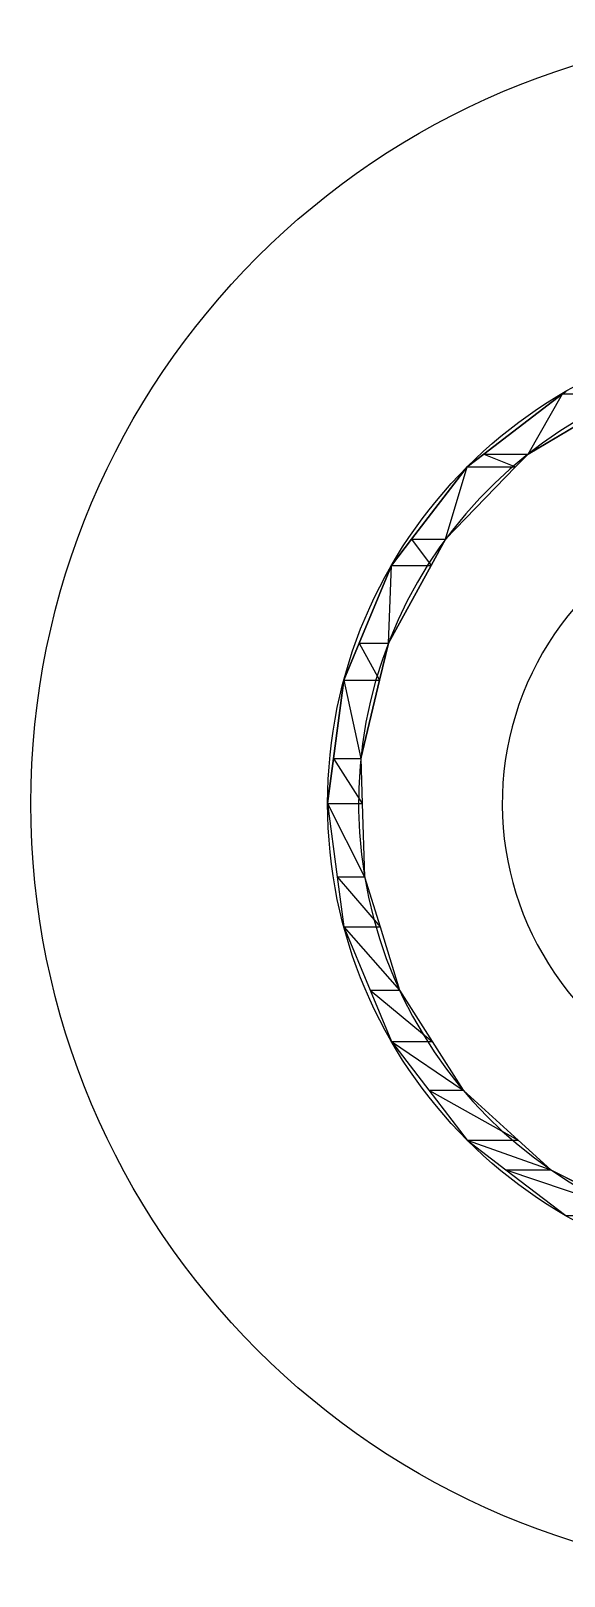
# Model space of a CAD drawing. Header units: millimetres. Extents: x 1063 to 1621, y 404 to 836.
# Drawn here: x 1332.92 to 1339.32, y 777.42 to 795.98 of the extents above; entities that cross this region are included whole.
import ezdxf

# ---------------------------------------------------------------- set-up
doc = ezdxf.new("R2010")
doc.units = ezdxf.units.MM

msp = doc.modelspace()

# ---------------------------------------------------------------- linework, layer by layer
at = {"color": 7, "linetype": 'Continuous'}
for p, q in [((1338.359, 790.895), (1339.304, 791.619)), ((1338.359, 790.895), (1339.304, 791.619)), ((1338.359, 790.895), (1339.304, 791.619)), ((1338.359, 790.895), (1339.304, 791.619)), ((1338.359, 790.895), (1339.304, 791.619)), ((1338.89, 790.895), (1339.304, 791.619)), ((1338.89, 790.895), (1340.115, 791.619)), ((1338.89, 790.895), (1339.304, 791.619)), ((1338.89, 790.895), (1339.304, 791.619)), ((1338.89, 790.895), (1340.115, 791.619)), ((1338.89, 790.895), (1339.304, 791.619)), ((1338.89, 790.895), (1339.304, 791.619)), ((1338.89, 790.895), (1339.304, 791.619)), ((1338.89, 790.895), (1340.115, 791.619)), ((1338.89, 790.895), (1339.304, 791.619)), ((1338.89, 790.895), (1340.115, 791.619)), ((1338.89, 790.895), (1339.304, 791.619)), ((1338.89, 790.895), (1340.115, 791.619)), ((1339.304, 791.619), (1339.342, 791.648)), ((1339.304, 791.619), (1339.342, 791.648)), ((1339.304, 791.619), (1339.342, 791.648)), ((1339.304, 791.619), (1339.342, 791.648)), ((1339.304, 791.619), (1339.342, 791.648)), ((1339.304, 791.619), (1340.115, 791.619)), ((1339.304, 791.619), (1340.115, 791.619)), ((1339.304, 791.619), (1340.115, 791.619)), ((1339.304, 791.619), (1340.115, 791.619)), ((1339.304, 791.619), (1340.115, 791.619)), ((1339.304, 791.619), (1340.115, 791.619)), ((1339.304, 791.619), (1340.115, 791.619)), ((1339.304, 791.619), (1340.115, 791.619)), ((1338.158, 790.74), (1338.359, 790.895)), ((1338.158, 790.74), (1338.359, 790.895)), ((1338.158, 790.74), (1338.359, 790.895)), ((1338.158, 790.74), (1338.359, 790.895)), ((1338.158, 790.74), (1338.359, 790.895)), ((1338.359, 790.895), (1338.89, 790.895)), ((1338.359, 790.895), (1338.74, 790.74)), ((1338.359, 790.895), (1338.89, 790.895)), ((1338.359, 790.895), (1338.74, 790.74)), ((1338.359, 790.895), (1338.89, 790.895)), ((1338.359, 790.895), (1338.74, 790.74)), ((1338.359, 790.895), (1338.89, 790.895)), ((1338.359, 790.895), (1338.74, 790.74)), ((1338.359, 790.895), (1338.89, 790.895)), ((1338.359, 790.895), (1338.89, 790.895)), ((1338.359, 790.895), (1338.74, 790.74)), ((1338.359, 790.895), (1338.74, 790.74)), ((1338.359, 790.895), (1338.89, 790.895)), ((1338.359, 790.895), (1338.74, 790.74)), ((1338.359, 790.895), (1338.89, 790.895)), ((1338.359, 790.895), (1338.74, 790.74)), ((1338.74, 790.74), (1338.89, 790.895)), ((1338.74, 790.74), (1338.89, 790.895)), ((1338.74, 790.74), (1338.89, 790.895)), ((1338.74, 790.74), (1338.89, 790.895)), ((1338.74, 790.74), (1338.89, 790.895)), ((1337.491, 789.872), (1338.158, 790.74)), ((1337.491, 789.872), (1338.158, 790.74)), ((1337.491, 789.872), (1338.158, 790.74)), ((1337.491, 789.872), (1338.158, 790.74)), ((1337.491, 789.872), (1338.158, 790.74)), ((1337.899, 789.872), (1338.158, 790.74)), ((1337.899, 789.872), (1338.74, 790.74)), ((1337.899, 789.872), (1338.158, 790.74)), ((1337.899, 789.872), (1338.158, 790.74)), ((1337.899, 789.872), (1338.74, 790.74)), ((1337.899, 789.872), (1338.158, 790.74)), ((1337.899, 789.872), (1338.158, 790.74)), ((1337.899, 789.872), (1338.158, 790.74)), ((1337.899, 789.872), (1338.74, 790.74)), ((1337.899, 789.872), (1338.158, 790.74)), ((1337.899, 789.872), (1338.74, 790.74)), ((1337.899, 789.872), (1338.158, 790.74)), ((1337.899, 789.872), (1338.74, 790.74)), ((1338.158, 790.74), (1338.74, 790.74)), ((1338.158, 790.74), (1338.74, 790.74)), ((1338.158, 790.74), (1338.74, 790.74)), ((1338.158, 790.74), (1338.74, 790.74)), ((1338.158, 790.74), (1338.74, 790.74)), ((1338.158, 790.74), (1338.74, 790.74)), ((1338.158, 790.74), (1338.74, 790.74)), ((1338.158, 790.74), (1338.74, 790.74)), ((1337.249, 789.556), (1337.491, 789.872)), ((1337.249, 789.556), (1337.491, 789.872)), ((1337.249, 789.556), (1337.491, 789.872)), ((1337.249, 789.556), (1337.491, 789.872)), ((1337.249, 789.556), (1337.491, 789.872)), ((1337.491, 789.872), (1337.899, 789.872)), ((1337.491, 789.872), (1337.725, 789.556)), ((1337.491, 789.872), (1337.899, 789.872)), ((1337.491, 789.872), (1337.725, 789.556)), ((1337.491, 789.872), (1337.899, 789.872)), ((1337.491, 789.872), (1337.725, 789.556)), ((1337.491, 789.872), (1337.899, 789.872)), ((1337.491, 789.872), (1337.725, 789.556)), ((1337.491, 789.872), (1337.899, 789.872)), ((1337.491, 789.872), (1337.899, 789.872)), ((1337.491, 789.872), (1337.725, 789.556)), ((1337.491, 789.872), (1337.725, 789.556)), ((1337.491, 789.872), (1337.899, 789.872)), ((1337.491, 789.872), (1337.725, 789.556)), ((1337.491, 789.872), (1337.899, 789.872)), ((1337.491, 789.872), (1337.725, 789.556)), ((1337.725, 789.556), (1337.899, 789.872)), ((1337.725, 789.556), (1337.899, 789.872)), ((1337.725, 789.556), (1337.899, 789.872)), ((1337.725, 789.556), (1337.899, 789.872)), ((1337.725, 789.556), (1337.899, 789.872)), ((1336.863, 788.624), (1337.249, 789.556)), ((1336.863, 788.624), (1337.249, 789.556)), ((1336.863, 788.624), (1337.249, 789.556)), ((1336.863, 788.624), (1337.249, 789.556)), ((1336.863, 788.624), (1337.249, 789.556)), ((1337.214, 788.624), (1337.249, 789.556)), ((1337.214, 788.624), (1337.725, 789.556)), ((1337.214, 788.624), (1337.249, 789.556)), ((1337.214, 788.624), (1337.249, 789.556)), ((1337.214, 788.624), (1337.725, 789.556)), ((1337.214, 788.624), (1337.249, 789.556)), ((1337.214, 788.624), (1337.249, 789.556)), ((1337.214, 788.624), (1337.249, 789.556)), ((1337.214, 788.624), (1337.725, 789.556)), ((1337.214, 788.624), (1337.249, 789.556)), ((1337.214, 788.624), (1337.725, 789.556)), ((1337.214, 788.624), (1337.249, 789.556)), ((1337.214, 788.624), (1337.725, 789.556)), ((1337.249, 789.556), (1337.725, 789.556)), ((1337.249, 789.556), (1337.725, 789.556)), ((1337.249, 789.556), (1337.725, 789.556)), ((1337.249, 789.556), (1337.725, 789.556)), ((1337.249, 789.556), (1337.725, 789.556)), ((1337.249, 789.556), (1337.725, 789.556)), ((1337.249, 789.556), (1337.725, 789.556)), ((1337.249, 789.556), (1337.725, 789.556)), ((1336.678, 788.177), (1336.863, 788.624)), ((1336.678, 788.177), (1336.863, 788.624)), ((1336.678, 788.177), (1336.863, 788.624)), ((1336.678, 788.177), (1336.863, 788.624)), ((1336.678, 788.177), (1336.863, 788.624)), ((1336.863, 788.624), (1337.214, 788.624)), ((1336.863, 788.624), (1337.106, 788.177)), ((1336.863, 788.624), (1337.214, 788.624)), ((1336.863, 788.624), (1337.106, 788.177)), ((1336.863, 788.624), (1337.214, 788.624)), ((1336.863, 788.624), (1337.106, 788.177)), ((1336.863, 788.624), (1337.214, 788.624)), ((1336.863, 788.624), (1337.106, 788.177)), ((1336.863, 788.624), (1337.214, 788.624)), ((1336.863, 788.624), (1337.214, 788.624)), ((1336.863, 788.624), (1337.106, 788.177)), ((1336.863, 788.624), (1337.106, 788.177)), ((1336.863, 788.624), (1337.214, 788.624)), ((1336.863, 788.624), (1337.106, 788.177)), ((1336.863, 788.624), (1337.214, 788.624)), ((1336.863, 788.624), (1337.106, 788.177)), ((1337.106, 788.177), (1337.214, 788.624)), ((1337.106, 788.177), (1337.214, 788.624)), ((1337.106, 788.177), (1337.214, 788.624)), ((1337.106, 788.177), (1337.214, 788.624)), ((1337.106, 788.177), (1337.214, 788.624)), ((1336.554, 787.239), (1336.678, 788.177)), ((1336.554, 787.239), (1336.678, 788.177)), ((1336.554, 787.239), (1336.678, 788.177)), ((1336.554, 787.239), (1336.678, 788.177)), ((1336.554, 787.239), (1336.678, 788.177)), ((1336.678, 788.177), (1337.106, 788.177)), ((1336.678, 788.177), (1336.882, 787.239)), ((1336.678, 788.177), (1337.106, 788.177)), ((1336.678, 788.177), (1336.882, 787.239)), ((1336.678, 788.177), (1337.106, 788.177)), ((1336.678, 788.177), (1336.882, 787.239)), ((1336.678, 788.177), (1337.106, 788.177)), ((1336.678, 788.177), (1336.882, 787.239)), ((1336.678, 788.177), (1337.106, 788.177)), ((1336.678, 788.177), (1337.106, 788.177)), ((1336.678, 788.177), (1336.882, 787.239)), ((1336.678, 788.177), (1336.882, 787.239)), ((1336.678, 788.177), (1337.106, 788.177)), ((1336.678, 788.177), (1336.882, 787.239)), ((1336.678, 788.177), (1337.106, 788.177)), ((1336.678, 788.177), (1336.882, 787.239)), ((1336.882, 787.239), (1337.106, 788.177)), ((1336.882, 787.239), (1337.106, 788.177)), ((1336.882, 787.239), (1337.106, 788.177)), ((1336.882, 787.239), (1337.106, 788.177)), ((1336.882, 787.239), (1337.106, 788.177)), ((1336.483, 786.697), (1336.554, 787.239)), ((1336.483, 786.697), (1336.554, 787.239)), ((1336.483, 786.697), (1336.554, 787.239)), ((1336.483, 786.697), (1336.554, 787.239)), ((1336.483, 786.697), (1336.554, 787.239)), ((1336.554, 787.239), (1336.882, 787.239)), ((1336.554, 787.239), (1336.899, 786.697)), ((1336.554, 787.239), (1336.882, 787.239)), ((1336.554, 787.239), (1336.899, 786.697)), ((1336.554, 787.239), (1336.882, 787.239)), ((1336.554, 787.239), (1336.899, 786.697)), ((1336.554, 787.239), (1336.882, 787.239)), ((1336.554, 787.239), (1336.899, 786.697)), ((1336.554, 787.239), (1336.882, 787.239)), ((1336.554, 787.239), (1336.882, 787.239)), ((1336.554, 787.239), (1336.899, 786.697)), ((1336.554, 787.239), (1336.899, 786.697)), ((1336.554, 787.239), (1336.882, 787.239)), ((1336.554, 787.239), (1336.899, 786.697)), ((1336.554, 787.239), (1336.882, 787.239)), ((1336.554, 787.239), (1336.899, 786.697)), ((1336.882, 787.239), (1336.899, 786.697)), ((1336.882, 787.239), (1336.899, 786.697)), ((1336.882, 787.239), (1336.899, 786.697)), ((1336.882, 787.239), (1336.899, 786.697)), ((1336.882, 787.239), (1336.899, 786.697)), ((1336.483, 786.697), (1336.899, 786.697)), ((1336.483, 786.697), (1336.599, 785.816)), ((1336.483, 786.697), (1336.927, 785.816)), ((1336.483, 786.697), (1336.899, 786.697)), ((1336.483, 786.697), (1336.927, 785.816)), ((1336.483, 786.697), (1336.899, 786.697)), ((1336.483, 786.697), (1336.599, 785.816)), ((1336.483, 786.697), (1336.927, 785.816)), ((1336.483, 786.697), (1336.899, 786.697)), ((1336.483, 786.697), (1336.927, 785.816)), ((1336.483, 786.697), (1336.899, 786.697)), ((1336.483, 786.697), (1336.899, 786.697)), ((1336.483, 786.697), (1336.599, 785.816)), ((1336.483, 786.697), (1336.927, 785.816)), ((1336.483, 786.697), (1336.599, 785.816)), ((1336.483, 786.697), (1336.927, 785.816)), ((1336.483, 786.697), (1336.899, 786.697)), ((1336.483, 786.697), (1336.927, 785.816)), ((1336.483, 786.697), (1336.899, 786.697)), ((1336.483, 786.697), (1336.927, 785.816)), ((1336.483, 786.697), (1336.599, 785.816)), ((1336.899, 786.697), (1336.927, 785.816)), ((1336.899, 786.697), (1336.927, 785.816)), ((1336.899, 786.697), (1336.927, 785.816)), ((1336.899, 786.697), (1336.927, 785.816)), ((1336.899, 786.697), (1336.927, 785.816)), ((1336.599, 785.816), (1336.927, 785.816)), ((1336.599, 785.816), (1336.678, 785.217)), ((1336.599, 785.816), (1337.112, 785.217)), ((1336.599, 785.816), (1336.927, 785.816)), ((1336.599, 785.816), (1337.112, 785.217)), ((1336.599, 785.816), (1336.927, 785.816)), ((1336.599, 785.816), (1336.678, 785.217)), ((1336.599, 785.816), (1337.112, 785.217)), ((1336.599, 785.816), (1336.927, 785.816)), ((1336.599, 785.816), (1337.112, 785.217)), ((1336.599, 785.816), (1336.927, 785.816)), ((1336.599, 785.816), (1336.927, 785.816)), ((1336.599, 785.816), (1336.678, 785.217)), ((1336.599, 785.816), (1337.112, 785.217)), ((1336.599, 785.816), (1336.678, 785.217)), ((1336.599, 785.816), (1337.112, 785.217)), ((1336.599, 785.816), (1336.927, 785.816)), ((1336.599, 785.816), (1337.112, 785.217)), ((1336.599, 785.816), (1336.927, 785.816)), ((1336.599, 785.816), (1337.112, 785.217)), ((1336.599, 785.816), (1336.678, 785.217)), ((1336.927, 785.816), (1337.112, 785.217)), ((1336.927, 785.816), (1337.112, 785.217)), ((1336.927, 785.816), (1337.112, 785.217)), ((1336.927, 785.816), (1337.112, 785.217)), ((1336.927, 785.816), (1337.112, 785.217)), ((1336.678, 785.217), (1337.112, 785.217)), ((1336.678, 785.217), (1336.994, 784.455)), ((1336.678, 785.217), (1337.347, 784.455)), ((1336.678, 785.217), (1337.112, 785.217)), ((1336.678, 785.217), (1337.347, 784.455)), ((1336.678, 785.217), (1337.112, 785.217)), ((1336.678, 785.217), (1336.994, 784.455)), ((1336.678, 785.217), (1337.347, 784.455)), ((1336.678, 785.217), (1337.112, 785.217)), ((1336.678, 785.217), (1337.347, 784.455)), ((1336.678, 785.217), (1337.112, 785.217)), ((1336.678, 785.217), (1337.112, 785.217)), ((1336.678, 785.217), (1336.994, 784.455)), ((1336.678, 785.217), (1337.347, 784.455)), ((1336.678, 785.217), (1336.994, 784.455)), ((1336.678, 785.217), (1337.347, 784.455)), ((1336.678, 785.217), (1337.112, 785.217)), ((1336.678, 785.217), (1337.347, 784.455)), ((1336.678, 785.217), (1337.112, 785.217)), ((1336.678, 785.217), (1337.347, 784.455)), ((1336.678, 785.217), (1336.994, 784.455)), ((1337.112, 785.217), (1337.347, 784.455)), ((1337.112, 785.217), (1337.347, 784.455)), ((1337.112, 785.217), (1337.347, 784.455)), ((1337.112, 785.217), (1337.347, 784.455)), ((1337.112, 785.217), (1337.347, 784.455)), ((1336.994, 784.455), (1337.347, 784.455)), ((1336.994, 784.455), (1337.249, 783.838)), ((1336.994, 784.455), (1337.739, 783.838)), ((1336.994, 784.455), (1337.347, 784.455)), ((1336.994, 784.455), (1337.739, 783.838)), ((1336.994, 784.455), (1337.347, 784.455)), ((1336.994, 784.455), (1337.249, 783.838)), ((1336.994, 784.455), (1337.739, 783.838)), ((1336.994, 784.455), (1337.347, 784.455)), ((1336.994, 784.455), (1337.739, 783.838)), ((1336.994, 784.455), (1337.347, 784.455)), ((1336.994, 784.455), (1337.347, 784.455)), ((1336.994, 784.455), (1337.249, 783.838)), ((1336.994, 784.455), (1337.739, 783.838)), ((1336.994, 784.455), (1337.249, 783.838)), ((1336.994, 784.455), (1337.739, 783.838)), ((1336.994, 784.455), (1337.347, 784.455)), ((1336.994, 784.455), (1337.739, 783.838)), ((1336.994, 784.455), (1337.347, 784.455)), ((1336.994, 784.455), (1337.739, 783.838)), ((1336.994, 784.455), (1337.249, 783.838)), ((1337.347, 784.455), (1337.739, 783.838)), ((1337.347, 784.455), (1337.739, 783.838)), ((1337.347, 784.455), (1337.739, 783.838)), ((1337.347, 784.455), (1337.739, 783.838)), ((1337.347, 784.455), (1337.739, 783.838)), ((1337.249, 783.838), (1337.739, 783.838)), ((1337.249, 783.838), (1337.698, 783.253)), ((1337.249, 783.838), (1338.111, 783.253)), ((1337.249, 783.838), (1337.739, 783.838)), ((1337.249, 783.838), (1338.111, 783.253)), ((1337.249, 783.838), (1337.739, 783.838)), ((1337.249, 783.838), (1337.698, 783.253)), ((1337.249, 783.838), (1338.111, 783.253)), ((1337.249, 783.838), (1337.739, 783.838)), ((1337.249, 783.838), (1338.111, 783.253)), ((1337.249, 783.838), (1337.739, 783.838)), ((1337.249, 783.838), (1337.739, 783.838)), ((1337.249, 783.838), (1337.698, 783.253)), ((1337.249, 783.838), (1338.111, 783.253)), ((1337.249, 783.838), (1337.698, 783.253)), ((1337.249, 783.838), (1338.111, 783.253)), ((1337.249, 783.838), (1337.739, 783.838)), ((1337.249, 783.838), (1338.111, 783.253)), ((1337.249, 783.838), (1337.739, 783.838)), ((1337.249, 783.838), (1338.111, 783.253)), ((1337.249, 783.838), (1337.698, 783.253)), ((1337.739, 783.838), (1338.111, 783.253)), ((1337.739, 783.838), (1338.111, 783.253)), ((1337.739, 783.838), (1338.111, 783.253)), ((1337.739, 783.838), (1338.111, 783.253)), ((1337.739, 783.838), (1338.111, 783.253)), ((1337.698, 783.253), (1338.111, 783.253)), ((1337.698, 783.253), (1338.158, 782.654)), ((1337.698, 783.253), (1338.771, 782.654)), ((1337.698, 783.253), (1338.111, 783.253)), ((1337.698, 783.253), (1338.771, 782.654)), ((1337.698, 783.253), (1338.111, 783.253)), ((1337.698, 783.253), (1338.158, 782.654)), ((1337.698, 783.253), (1338.771, 782.654)), ((1337.698, 783.253), (1338.111, 783.253)), ((1337.698, 783.253), (1338.771, 782.654)), ((1337.698, 783.253), (1338.111, 783.253)), ((1337.698, 783.253), (1338.111, 783.253)), ((1337.698, 783.253), (1338.158, 782.654)), ((1337.698, 783.253), (1338.771, 782.654)), ((1337.698, 783.253), (1338.158, 782.654)), ((1337.698, 783.253), (1338.771, 782.654)), ((1337.698, 783.253), (1338.111, 783.253)), ((1337.698, 783.253), (1338.771, 782.654)), ((1337.698, 783.253), (1338.111, 783.253)), ((1337.698, 783.253), (1338.771, 782.654)), ((1337.698, 783.253), (1338.158, 782.654)), ((1338.111, 783.253), (1338.771, 782.654)), ((1338.111, 783.253), (1338.771, 782.654)), ((1338.111, 783.253), (1338.771, 782.654)), ((1338.111, 783.253), (1338.771, 782.654)), ((1338.111, 783.253), (1338.771, 782.654)), ((1338.158, 782.654), (1338.771, 782.654)), ((1338.158, 782.654), (1338.624, 782.296)), ((1338.158, 782.654), (1339.165, 782.296)), ((1338.158, 782.654), (1338.771, 782.654)), ((1338.158, 782.654), (1339.165, 782.296)), ((1338.158, 782.654), (1338.771, 782.654)), ((1338.158, 782.654), (1338.624, 782.296)), ((1338.158, 782.654), (1339.165, 782.296)), ((1338.158, 782.654), (1338.771, 782.654)), ((1338.158, 782.654), (1339.165, 782.296)), ((1338.158, 782.654), (1338.771, 782.654)), ((1338.158, 782.654), (1338.771, 782.654)), ((1338.158, 782.654), (1338.624, 782.296)), ((1338.158, 782.654), (1339.165, 782.296)), ((1338.158, 782.654), (1338.624, 782.296)), ((1338.158, 782.654), (1339.165, 782.296)), ((1338.158, 782.654), (1338.771, 782.654)), ((1338.158, 782.654), (1339.165, 782.296)), ((1338.158, 782.654), (1338.771, 782.654)), ((1338.158, 782.654), (1339.165, 782.296)), ((1338.158, 782.654), (1338.624, 782.296)), ((1338.771, 782.654), (1339.165, 782.296)), ((1338.771, 782.654), (1339.165, 782.296)), ((1338.771, 782.654), (1339.165, 782.296)), ((1338.771, 782.654), (1339.165, 782.296)), ((1338.771, 782.654), (1339.165, 782.296)), ((1338.624, 782.296), (1339.165, 782.296)), ((1338.624, 782.296), (1339.342, 781.746)), ((1338.624, 782.296), (1340.248, 781.746)), ((1338.624, 782.296), (1339.165, 782.296)), ((1338.624, 782.296), (1340.248, 781.746)), ((1338.624, 782.296), (1339.165, 782.296)), ((1338.624, 782.296), (1339.342, 781.746)), ((1338.624, 782.296), (1340.248, 781.746)), ((1338.624, 782.296), (1339.165, 782.296)), ((1338.624, 782.296), (1340.248, 781.746)), ((1338.624, 782.296), (1339.165, 782.296)), ((1338.624, 782.296), (1339.165, 782.296)), ((1338.624, 782.296), (1339.342, 781.746)), ((1338.624, 782.296), (1340.248, 781.746)), ((1338.624, 782.296), (1339.342, 781.746)), ((1338.624, 782.296), (1340.248, 781.746)), ((1338.624, 782.296), (1339.165, 782.296)), ((1338.624, 782.296), (1340.248, 781.746)), ((1338.624, 782.296), (1339.165, 782.296)), ((1338.624, 782.296), (1340.248, 781.746)), ((1338.624, 782.296), (1339.342, 781.746)), ((1339.165, 782.296), (1340.248, 781.746)), ((1339.165, 782.296), (1340.248, 781.746)), ((1339.165, 782.296), (1340.248, 781.746)), ((1339.165, 782.296), (1340.248, 781.746)), ((1339.165, 782.296), (1340.248, 781.746))]:
    msp.add_line(p, q, dxfattribs=at)
for points in [[(1339.304, 791.619), (1338.359, 790.895), (1338.89, 790.895)], [(1339.304, 791.619), (1340.115, 791.619), (1338.89, 790.895)], [(1339.342, 791.648), (1339.304, 791.619), (1340.115, 791.619)], [(1338.359, 790.895), (1338.158, 790.74), (1338.74, 790.74)], [(1338.359, 790.895), (1338.89, 790.895), (1338.74, 790.74)], [(1338.158, 790.74), (1337.491, 789.872), (1337.899, 789.872)], [(1338.158, 790.74), (1338.74, 790.74), (1337.899, 789.872)], [(1337.491, 789.872), (1337.249, 789.556), (1337.725, 789.556)], [(1337.491, 789.872), (1337.899, 789.872), (1337.725, 789.556)], [(1337.249, 789.556), (1336.863, 788.624), (1337.214, 788.624)], [(1337.249, 789.556), (1337.725, 789.556), (1337.214, 788.624)], [(1336.863, 788.624), (1336.678, 788.177), (1337.106, 788.177)], [(1336.863, 788.624), (1337.214, 788.624), (1337.106, 788.177)], [(1336.678, 788.177), (1336.554, 787.239), (1336.882, 787.239)], [(1336.678, 788.177), (1337.106, 788.177), (1336.882, 787.239)], [(1336.554, 787.239), (1336.483, 786.697), (1336.899, 786.697)], [(1336.554, 787.239), (1336.882, 787.239), (1336.899, 786.697)], [(1336.483, 786.697), (1336.599, 785.816), (1336.927, 785.816)], [(1336.483, 786.697), (1336.899, 786.697), (1336.927, 785.816)], [(1336.599, 785.816), (1336.678, 785.217), (1337.112, 785.217)], [(1336.599, 785.816), (1336.927, 785.816), (1337.112, 785.217)], [(1336.678, 785.217), (1336.994, 784.455), (1337.347, 784.455)], [(1336.678, 785.217), (1337.112, 785.217), (1337.347, 784.455)], [(1336.994, 784.455), (1337.249, 783.838), (1337.739, 783.838)], [(1336.994, 784.455), (1337.347, 784.455), (1337.739, 783.838)], [(1337.249, 783.838), (1337.698, 783.253), (1338.111, 783.253)], [(1337.249, 783.838), (1337.739, 783.838), (1338.111, 783.253)], [(1337.698, 783.253), (1338.158, 782.654), (1338.771, 782.654)], [(1337.698, 783.253), (1338.111, 783.253), (1338.771, 782.654)], [(1338.158, 782.654), (1338.624, 782.296), (1339.165, 782.296)], [(1338.158, 782.654), (1338.771, 782.654), (1339.165, 782.296)], [(1338.624, 782.296), (1339.342, 781.746), (1340.248, 781.746)], [(1338.624, 782.296), (1339.165, 782.296), (1340.248, 781.746)]]:
    msp.add_lwpolyline(points, dxfattribs=at)
for radius in [9.281, 5.717]:
    msp.add_circle((1342.2, 786.697), radius, dxfattribs=at)
for radius, start, end in [(5.346, 273.9821, 266.0179), (3.62, 25.9055, 231.6083)]:
    msp.add_arc((1342.2, 786.697), radius, start, end, dxfattribs=at)

doc.saveas('drawing.dxf')
